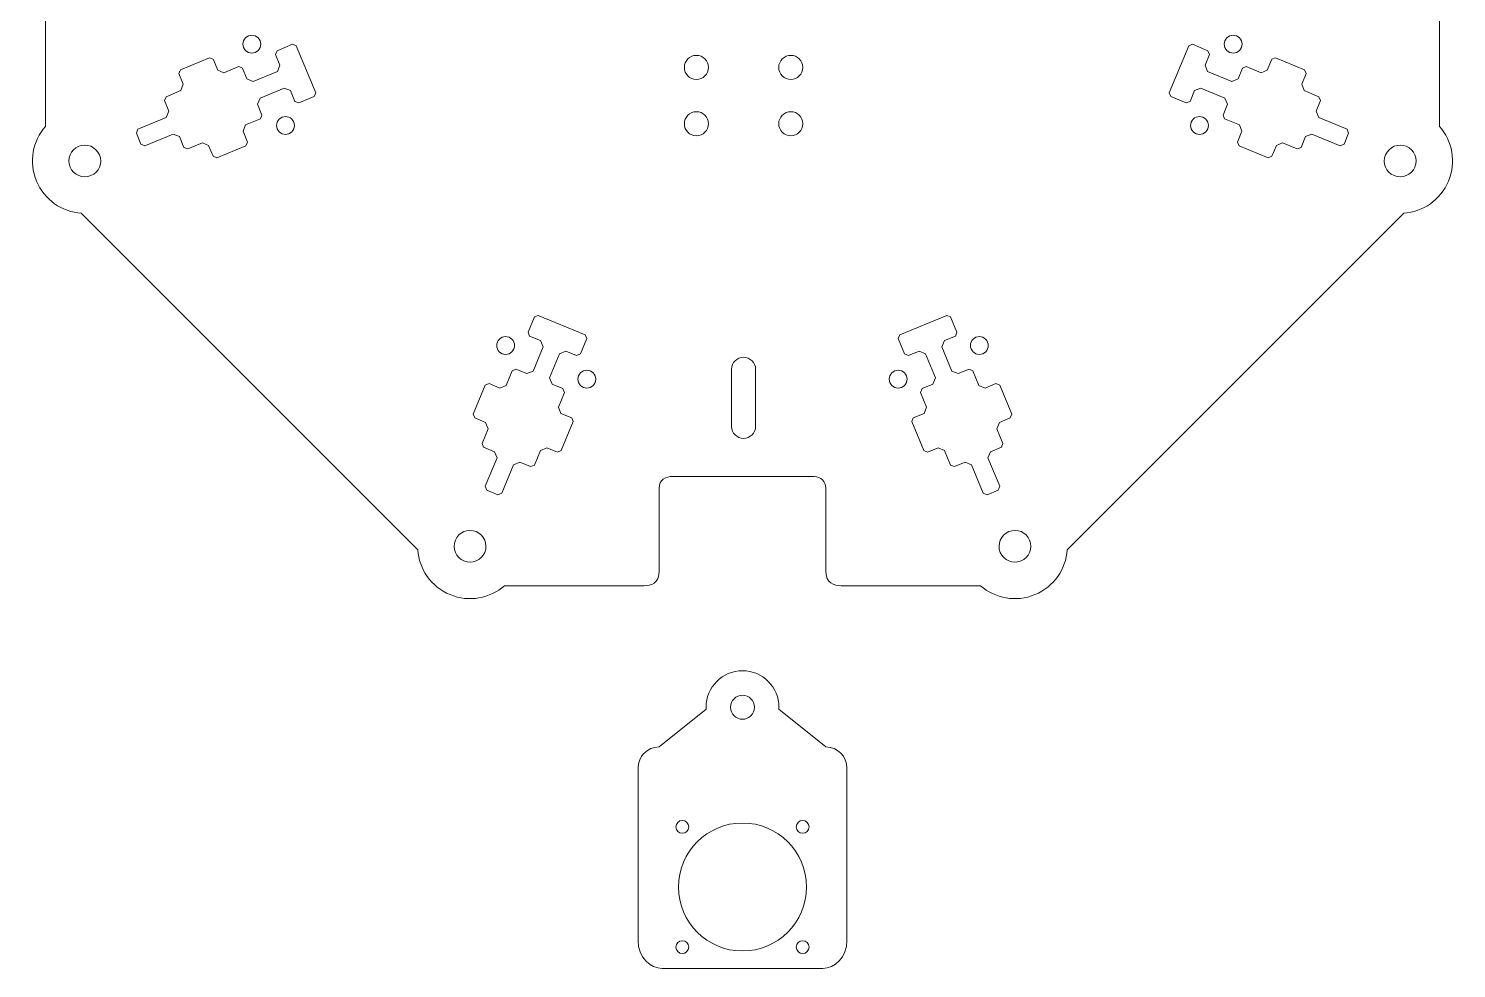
# Model space of a CAD drawing. Header units: millimetres. Extents: x -288 to 540, y -276 to 186.
# Drawn here: x -288.1 to 80.1, y -276.1 to -33.8 of the extents above; entities that cross this region are included whole.
import ezdxf

# ---------------------------------------------------------------- set-up
doc = ezdxf.new("R2010")
doc.units = ezdxf.units.MM
doc.header["$MEASUREMENT"] = 0
doc.layers.add('layer 1', color=7, linetype='Continuous')

msp = doc.modelspace()

# ---------------------------------------------------------------- linework, layer by layer
at = {"layer": 'layer 1', "color": 250, "lineweight": 9}
for points, knots in [([(-187.7431, -168.1628), (-187.7431, -168.1628), (-274.5305, -81.3753), (-274.5305, -81.3753), (-274.5305, -81.3753), (-279.488, -81.0403), (-284.0725, -77.9713), (-286.1028, -73.0695), (-286.1028, -73.0695), (-288.1334, -68.1673), (-287.0614, -62.7548), (-283.7919, -59.0123), (-283.7919, -59.0123), (-283.7919, -59.0123), (-283.7919, 63.7219), (-283.7919, 63.7219), (-283.7919, 63.7219), (-287.0611, 67.4643), (-288.1331, 72.8765), (-286.1025, 77.7787), (-286.1025, 77.7787), (-284.0718, 82.6814), (-279.4858, 85.7506), (-274.5272, 86.0846), (-274.5272, 86.0846), (-274.5272, 86.0846), (-187.7425, 172.8693), (-187.7425, 172.8693), (-187.7425, 172.8693), (-187.4084, 177.8278), (-184.3391, 182.4135), (-179.4365, 184.4442), (-179.4365, 184.4442), (-174.5337, 186.4751), (-169.1203, 185.4025), (-165.3779, 182.1321), (-165.3779, 182.1321), (-165.3779, 182.1321), (-42.6465, 182.1321), (-42.6465, 182.1321), (-42.6465, 182.1321), (-38.904, 185.4023), (-33.4911, 186.4747), (-28.5883, 184.4439), (-28.5883, 184.4439), (-23.6856, 182.4132), (-20.6164, 177.8272), (-20.2824, 172.8686), (-20.2824, 172.8686), (-20.2824, 172.8686), (66.5023, 86.0839), (66.5023, 86.0839), (66.5023, 86.0839), (71.4608, 85.7498), (76.0465, 82.6805), (78.0772, 77.7779), (78.0772, 77.7779), (80.1078, 72.8757), (79.0358, 67.4632), (75.7663, 63.7207), (75.7663, 63.7207), (75.7663, 63.7207), (75.7663, -59.0147), (75.7663, -59.0147), (75.7663, -59.0147), (79.0349, -62.7571), (80.1064, -68.1689), (78.0761, -73.0706), (78.0761, -73.0706), (76.0458, -77.9722), (71.4614, -81.0412), (66.504, -81.3763), (66.504, -81.3763), (66.504, -81.3763), (-20.2833, -168.1635), (-20.2833, -168.1635), (-20.2833, -168.1635), (-20.6183, -173.121), (-23.6873, -177.7055), (-28.5891, -179.7358), (-28.5891, -179.7358), (-33.4907, -181.7662), (-38.9025, -180.6946), (-42.6449, -177.4261), (-42.6449, -177.4261), (-42.6449, -177.4261), (-78.6024, -177.4261), (-78.6024, -177.4261), (-78.6024, -177.4261), (-80.4185, -177.4245), (-82.49, -176.8735), (-82.5125, -173.5085), (-82.5125, -173.5085), (-82.5125, -173.5085), (-82.512, -152.2597), (-82.512, -152.2597), (-82.512, -152.2597), (-82.512, -150.6102), (-83.8627, -149.2597), (-85.5123, -149.2597), (-85.5123, -149.2597), (-85.5123, -149.2597), (-121.9603, -149.2598), (-121.9603, -149.2598), (-121.9603, -149.2598), (-123.8462, -149.2598), (-125.5129, -150.1298), (-125.5129, -152.2599), (-125.5129, -152.2599), (-125.5129, -152.2599), (-125.5131, -173.5087), (-125.5131, -173.5087), (-125.5131, -173.5087), (-125.5356, -176.8782), (-127.6126, -177.4261), (-129.4306, -177.4261), (-129.4306, -177.4261), (-129.4306, -177.4261), (-165.3818, -177.4261), (-165.3818, -177.4261), (-165.3818, -177.4261), (-169.1241, -180.6944), (-174.5357, -181.7658), (-179.4373, -179.7355), (-179.4373, -179.7355), (-184.3391, -177.7051), (-187.4082, -173.1205), (-187.7431, -168.1628)], [0, 0, 0, 0, 0.03030303, 0.03030303, 0.03030303, 0.03030303, 0.06060606, 0.06060606, 0.06060606, 0.06060606, 0.09090909, 0.09090909, 0.09090909, 0.09090909, 0.12121212, 0.12121212, 0.12121212, 0.12121212, 0.15151515, 0.15151515, 0.15151515, 0.15151515, 0.18181818, 0.18181818, 0.18181818, 0.18181818, 0.21212121, 0.21212121, 0.21212121, 0.21212121, 0.24242424, 0.24242424, 0.24242424, 0.24242424, 0.27272727, 0.27272727, 0.27272727, 0.27272727, 0.3030303, 0.3030303, 0.3030303, 0.3030303, 0.33333333, 0.33333333, 0.33333333, 0.33333333, 0.36363636, 0.36363636, 0.36363636, 0.36363636, 0.39393939, 0.39393939, 0.39393939, 0.39393939, 0.42424242, 0.42424242, 0.42424242, 0.42424242, 0.45454545, 0.45454545, 0.45454545, 0.45454545, 0.48484848, 0.48484848, 0.48484848, 0.48484848, 0.51515152, 0.51515152, 0.51515152, 0.51515152, 0.54545455, 0.54545455, 0.54545455, 0.54545455, 0.57575758, 0.57575758, 0.57575758, 0.57575758, 0.60606061, 0.60606061, 0.60606061, 0.60606061, 0.63636364, 0.63636364, 0.63636364, 0.63636364, 0.66666667, 0.66666667, 0.66666667, 0.66666667, 0.6969697, 0.6969697, 0.6969697, 0.6969697, 0.72727273, 0.72727273, 0.72727273, 0.72727273, 0.75757576, 0.75757576, 0.75757576, 0.75757576, 0.78787879, 0.78787879, 0.78787879, 0.78787879, 0.81818182, 0.81818182, 0.81818182, 0.81818182, 0.84848485, 0.84848485, 0.84848485, 0.84848485, 0.87878788, 0.87878788, 0.87878788, 0.87878788, 0.90909091, 0.90909091, 0.90909091, 0.90909091, 0.93939394, 0.93939394, 0.93939394, 0.93939394, 1, 1, 1, 1]), ([(-228.4156, -36.8974), (-227.9295, -38.071), (-228.4869, -39.4162), (-229.6604, -39.9024), (-229.6604, -39.9024), (-230.8338, -40.3886), (-232.1792, -39.8313), (-232.6653, -38.6579), (-232.6653, -38.6579), (-233.1516, -37.4843), (-232.5942, -36.139), (-231.4206, -35.6528), (-231.4206, -35.6528), (-230.247, -35.1667), (-228.9016, -35.7238), (-228.4156, -36.8974)], [0, 0, 0, 0, 0.2, 0.2, 0.2, 0.2, 0.4, 0.4, 0.4, 0.4, 0.6, 0.6, 0.6, 0.6, 1, 1, 1, 1]), ([(20.3899, -36.8984), (20.8761, -35.7248), (22.2212, -35.1669), (23.395, -35.6533), (23.395, -35.6533), (24.5686, -36.1396), (25.126, -37.485), (24.6398, -38.6586), (24.6398, -38.6586), (24.1538, -39.8323), (22.8083, -40.3891), (21.6347, -39.9031), (21.6347, -39.9031), (20.4612, -39.4172), (19.9038, -38.0718), (20.3899, -36.8984)], [0, 0, 0, 0, 0.2, 0.2, 0.2, 0.2, 0.4, 0.4, 0.4, 0.4, 0.6, 0.6, 0.6, 0.6, 1, 1, 1, 1]), ([(-220.5939, -49.7693), (-220.5939, -49.7693), (-222.206, -49.0939), (-222.206, -49.0939), (-222.206, -49.0939), (-222.206, -49.0939), (-228.4297, -51.6716), (-228.4297, -51.6716), (-228.4297, -51.6716), (-228.4297, -51.6716), (-229.0937, -53.2902), (-229.0937, -53.2902), (-229.0937, -53.2902), (-229.0937, -53.2902), (-227.9457, -56.0619), (-227.9457, -56.0619), (-227.9457, -56.0619), (-227.9457, -56.0619), (-228.3562, -57.0534), (-228.3562, -57.0534), (-228.3562, -57.0534), (-228.3562, -57.0534), (-232.1516, -58.6253), (-232.1516, -58.6253), (-232.1516, -58.6253), (-232.1516, -58.6253), (-232.8159, -60.2438), (-232.8159, -60.2438), (-232.8159, -60.2438), (-232.8159, -60.2438), (-231.6675, -63.0158), (-231.6675, -63.0158), (-231.6675, -63.0158), (-231.6675, -63.0158), (-232.0782, -64.0068), (-232.0782, -64.0068), (-232.0782, -64.0068), (-232.0782, -64.0068), (-239.5459, -67.1003), (-239.5459, -67.1003), (-239.5459, -67.1003), (-239.5459, -67.1003), (-240.537, -66.6895), (-240.537, -66.6895), (-240.537, -66.6895), (-240.537, -66.6895), (-241.685, -63.9175), (-241.685, -63.9175), (-241.685, -63.9175), (-241.685, -63.9175), (-243.2991, -63.2428), (-243.2991, -63.2428), (-243.2991, -63.2428), (-243.2991, -63.2428), (-247.095, -64.8149), (-247.095, -64.8149), (-247.095, -64.8149), (-247.095, -64.8149), (-248.0859, -64.4045), (-248.0859, -64.4045), (-248.0859, -64.4045), (-248.0859, -64.4045), (-249.2342, -61.6325), (-249.2342, -61.6325), (-249.2342, -61.6325), (-249.2342, -61.6325), (-250.8482, -60.9577), (-250.8482, -60.9577), (-250.8482, -60.9577), (-250.8482, -60.9577), (-258.1549, -63.9843), (-258.1549, -63.9843), (-258.1549, -63.9843), (-258.1549, -63.9843), (-259.1459, -63.5736), (-259.1459, -63.5736), (-259.1459, -63.5736), (-259.1459, -63.5736), (-260.3257, -60.7258), (-260.3257, -60.7258), (-260.3257, -60.7258), (-260.3257, -60.7258), (-259.9154, -59.7344), (-259.9154, -59.7344), (-259.9154, -59.7344), (-259.9154, -59.7344), (-252.6087, -56.708), (-252.6087, -56.708), (-252.6087, -56.708), (-252.6087, -56.708), (-251.9444, -55.0895), (-251.9444, -55.0895), (-251.9444, -55.0895), (-251.9444, -55.0895), (-253.0928, -52.3176), (-253.0928, -52.3176), (-253.0928, -52.3176), (-253.0928, -52.3176), (-252.6823, -51.3264), (-252.6823, -51.3264), (-252.6823, -51.3264), (-252.6823, -51.3264), (-248.8864, -49.7541), (-248.8864, -49.7541), (-248.8864, -49.7541), (-248.8864, -49.7541), (-248.2223, -48.1359), (-248.2223, -48.1359), (-248.2223, -48.1359), (-248.2223, -48.1359), (-249.3704, -45.3636), (-249.3704, -45.3636), (-249.3704, -45.3636), (-249.3704, -45.3636), (-248.96, -44.3723), (-248.96, -44.3723), (-248.96, -44.3723), (-248.96, -44.3723), (-241.4924, -41.2795), (-241.4924, -41.2795), (-241.4924, -41.2795), (-241.4924, -41.2795), (-240.5012, -41.69), (-240.5012, -41.69), (-240.5012, -41.69), (-240.5012, -41.69), (-239.353, -44.462), (-239.353, -44.462), (-239.353, -44.462), (-239.353, -44.462), (-237.7388, -45.1367), (-237.7388, -45.1367), (-237.7388, -45.1367), (-237.7388, -45.1367), (-233.9431, -43.5648), (-233.9431, -43.5648), (-233.9431, -43.5648), (-233.9431, -43.5648), (-232.9526, -43.9754), (-232.9526, -43.9754), (-232.9526, -43.9754), (-232.9526, -43.9754), (-231.804, -46.7472), (-231.804, -46.7472), (-231.804, -46.7472), (-231.804, -46.7472), (-230.1922, -47.4229), (-230.1922, -47.4229), (-230.1922, -47.4229), (-230.1922, -47.4229), (-223.9684, -44.845), (-223.9684, -44.845), (-223.9684, -44.845), (-223.9684, -44.845), (-223.304, -43.2262), (-223.304, -43.2262), (-223.304, -43.2262), (-223.304, -43.2262), (-224.4522, -40.4545), (-224.4522, -40.4545), (-224.4522, -40.4545), (-224.4522, -40.4545), (-224.0417, -39.463), (-224.0417, -39.463), (-224.0417, -39.463), (-224.0417, -39.463), (-220.0851, -37.8245), (-220.0851, -37.8245), (-220.0851, -37.8245), (-220.0851, -37.8245), (-219.0941, -38.235), (-219.0941, -38.235), (-219.0941, -38.235), (-219.0941, -38.235), (-214.0874, -50.3219), (-214.0874, -50.3219), (-214.0874, -50.3219), (-214.0874, -50.3219), (-214.498, -51.3131), (-214.498, -51.3131), (-214.498, -51.3131), (-214.498, -51.3131), (-218.4544, -52.9517), (-218.4544, -52.9517), (-218.4544, -52.9517), (-218.4544, -52.9517), (-219.4456, -52.5414), (-219.4456, -52.5414), (-219.4456, -52.5414), (-219.4456, -52.5414), (-220.5939, -49.7693), (-220.5939, -49.7693)], [0, 0, 0, 0, 0.02040816, 0.02040816, 0.02040816, 0.02040816, 0.04081633, 0.04081633, 0.04081633, 0.04081633, 0.06122449, 0.06122449, 0.06122449, 0.06122449, 0.08163265, 0.08163265, 0.08163265, 0.08163265, 0.10204082, 0.10204082, 0.10204082, 0.10204082, 0.12244898, 0.12244898, 0.12244898, 0.12244898, 0.14285714, 0.14285714, 0.14285714, 0.14285714, 0.16326531, 0.16326531, 0.16326531, 0.16326531, 0.18367347, 0.18367347, 0.18367347, 0.18367347, 0.20408163, 0.20408163, 0.20408163, 0.20408163, 0.2244898, 0.2244898, 0.2244898, 0.2244898, 0.24489796, 0.24489796, 0.24489796, 0.24489796, 0.26530612, 0.26530612, 0.26530612, 0.26530612, 0.28571429, 0.28571429, 0.28571429, 0.28571429, 0.30612245, 0.30612245, 0.30612245, 0.30612245, 0.32653061, 0.32653061, 0.32653061, 0.32653061, 0.34693878, 0.34693878, 0.34693878, 0.34693878, 0.36734694, 0.36734694, 0.36734694, 0.36734694, 0.3877551, 0.3877551, 0.3877551, 0.3877551, 0.40816327, 0.40816327, 0.40816327, 0.40816327, 0.42857143, 0.42857143, 0.42857143, 0.42857143, 0.44897959, 0.44897959, 0.44897959, 0.44897959, 0.46938776, 0.46938776, 0.46938776, 0.46938776, 0.48979592, 0.48979592, 0.48979592, 0.48979592, 0.51020408, 0.51020408, 0.51020408, 0.51020408, 0.53061224, 0.53061224, 0.53061224, 0.53061224, 0.55102041, 0.55102041, 0.55102041, 0.55102041, 0.57142857, 0.57142857, 0.57142857, 0.57142857, 0.59183673, 0.59183673, 0.59183673, 0.59183673, 0.6122449, 0.6122449, 0.6122449, 0.6122449, 0.63265306, 0.63265306, 0.63265306, 0.63265306, 0.65306122, 0.65306122, 0.65306122, 0.65306122, 0.67346939, 0.67346939, 0.67346939, 0.67346939, 0.69387755, 0.69387755, 0.69387755, 0.69387755, 0.71428571, 0.71428571, 0.71428571, 0.71428571, 0.73469388, 0.73469388, 0.73469388, 0.73469388, 0.75510204, 0.75510204, 0.75510204, 0.75510204, 0.7755102, 0.7755102, 0.7755102, 0.7755102, 0.79591837, 0.79591837, 0.79591837, 0.79591837, 0.81632653, 0.81632653, 0.81632653, 0.81632653, 0.83673469, 0.83673469, 0.83673469, 0.83673469, 0.85714286, 0.85714286, 0.85714286, 0.85714286, 0.87755102, 0.87755102, 0.87755102, 0.87755102, 0.89795918, 0.89795918, 0.89795918, 0.89795918, 0.91836735, 0.91836735, 0.91836735, 0.91836735, 0.93877551, 0.93877551, 0.93877551, 0.93877551, 0.95918367, 0.95918367, 0.95918367, 0.95918367, 1, 1, 1, 1]), ([(15.2785, -43.227), (15.2785, -43.227), (15.9409, -44.8445), (15.9409, -44.8445), (15.9409, -44.8445), (15.9409, -44.8445), (22.1643, -47.4225), (22.1643, -47.4225), (22.1643, -47.4225), (22.1643, -47.4225), (23.7784, -46.7476), (23.7784, -46.7476), (23.7784, -46.7476), (23.7784, -46.7476), (24.9266, -43.9759), (24.9266, -43.9759), (24.9266, -43.9759), (24.9266, -43.9759), (25.9179, -43.5651), (25.9179, -43.5651), (25.9179, -43.5651), (25.9179, -43.5651), (29.7132, -45.1374), (29.7132, -45.1374), (29.7132, -45.1374), (29.7132, -45.1374), (31.3274, -44.4626), (31.3274, -44.4626), (31.3274, -44.4626), (31.3274, -44.4626), (32.4755, -41.6904), (32.4755, -41.6904), (32.4755, -41.6904), (32.4755, -41.6904), (33.4666, -41.2802), (33.4666, -41.2802), (33.4666, -41.2802), (33.4666, -41.2802), (40.9345, -44.3732), (40.9345, -44.3732), (40.9345, -44.3732), (40.9345, -44.3732), (41.3449, -45.3644), (41.3449, -45.3644), (41.3449, -45.3644), (41.3449, -45.3644), (40.1965, -48.1363), (40.1965, -48.1363), (40.1965, -48.1363), (40.1965, -48.1363), (40.8607, -49.7548), (40.8607, -49.7548), (40.8607, -49.7548), (40.8607, -49.7548), (44.6565, -51.3272), (44.6565, -51.3272), (44.6565, -51.3272), (44.6565, -51.3272), (45.0669, -52.3181), (45.0669, -52.3181), (45.0669, -52.3181), (45.0669, -52.3181), (43.9188, -55.0902), (43.9188, -55.0902), (43.9188, -55.0902), (43.9188, -55.0902), (44.5829, -56.7086), (44.5829, -56.7086), (44.5829, -56.7086), (44.5829, -56.7086), (51.8896, -59.735), (51.8896, -59.735), (51.8896, -59.735), (51.8896, -59.735), (52.3, -60.7262), (52.3, -60.7262), (52.3, -60.7262), (52.3, -60.7262), (51.1206, -63.5742), (51.1206, -63.5742), (51.1206, -63.5742), (51.1206, -63.5742), (50.1294, -63.9851), (50.1294, -63.9851), (50.1294, -63.9851), (50.1294, -63.9851), (42.8228, -60.9584), (42.8228, -60.9584), (42.8228, -60.9584), (42.8228, -60.9584), (41.2086, -61.6332), (41.2086, -61.6332), (41.2086, -61.6332), (41.2086, -61.6332), (40.0606, -64.4052), (40.0606, -64.4052), (40.0606, -64.4052), (40.0606, -64.4052), (39.0695, -64.8159), (39.0695, -64.8159), (39.0695, -64.8159), (39.0695, -64.8159), (35.2736, -63.2435), (35.2736, -63.2435), (35.2736, -63.2435), (35.2736, -63.2435), (33.6598, -63.9182), (33.6598, -63.9182), (33.6598, -63.9182), (33.6598, -63.9182), (32.5113, -66.6903), (32.5113, -66.6903), (32.5113, -66.6903), (32.5113, -66.6903), (31.5202, -67.101), (31.5202, -67.101), (31.5202, -67.101), (31.5202, -67.101), (24.0527, -64.0077), (24.0527, -64.0077), (24.0527, -64.0077), (24.0527, -64.0077), (23.6422, -63.0165), (23.6422, -63.0165), (23.6422, -63.0165), (23.6422, -63.0165), (24.7904, -60.2445), (24.7904, -60.2445), (24.7904, -60.2445), (24.7904, -60.2445), (24.1261, -58.626), (24.1261, -58.626), (24.1261, -58.626), (24.1261, -58.626), (20.3305, -57.0536), (20.3305, -57.0536), (20.3305, -57.0536), (20.3305, -57.0536), (19.9205, -56.0628), (19.9205, -56.0628), (19.9205, -56.0628), (19.9205, -56.0628), (21.0683, -53.2906), (21.0683, -53.2906), (21.0683, -53.2906), (21.0683, -53.2906), (20.4064, -51.6731), (20.4064, -51.6731), (20.4064, -51.6731), (20.4064, -51.6731), (14.1826, -49.0951), (14.1826, -49.0951), (14.1826, -49.0951), (14.1826, -49.0951), (12.5682, -49.77), (12.5682, -49.77), (12.5682, -49.77), (12.5682, -49.77), (11.4202, -52.5418), (11.4202, -52.5418), (11.4202, -52.5418), (11.4202, -52.5418), (10.4289, -52.9525), (10.4289, -52.9525), (10.4289, -52.9525), (10.4289, -52.9525), (6.4725, -51.3134), (6.4725, -51.3134), (6.4725, -51.3134), (6.4725, -51.3134), (6.062, -50.3224), (6.062, -50.3224), (6.062, -50.3224), (6.062, -50.3224), (11.0684, -38.2355), (11.0684, -38.2355), (11.0684, -38.2355), (11.0684, -38.2355), (12.0596, -37.8248), (12.0596, -37.8248), (12.0596, -37.8248), (12.0596, -37.8248), (16.016, -39.4638), (16.016, -39.4638), (16.016, -39.4638), (16.016, -39.4638), (16.4268, -40.4549), (16.4268, -40.4549), (16.4268, -40.4549), (16.4268, -40.4549), (15.2785, -43.227), (15.2785, -43.227)], [0, 0, 0, 0, 0.02040816, 0.02040816, 0.02040816, 0.02040816, 0.04081633, 0.04081633, 0.04081633, 0.04081633, 0.06122449, 0.06122449, 0.06122449, 0.06122449, 0.08163265, 0.08163265, 0.08163265, 0.08163265, 0.10204082, 0.10204082, 0.10204082, 0.10204082, 0.12244898, 0.12244898, 0.12244898, 0.12244898, 0.14285714, 0.14285714, 0.14285714, 0.14285714, 0.16326531, 0.16326531, 0.16326531, 0.16326531, 0.18367347, 0.18367347, 0.18367347, 0.18367347, 0.20408163, 0.20408163, 0.20408163, 0.20408163, 0.2244898, 0.2244898, 0.2244898, 0.2244898, 0.24489796, 0.24489796, 0.24489796, 0.24489796, 0.26530612, 0.26530612, 0.26530612, 0.26530612, 0.28571429, 0.28571429, 0.28571429, 0.28571429, 0.30612245, 0.30612245, 0.30612245, 0.30612245, 0.32653061, 0.32653061, 0.32653061, 0.32653061, 0.34693878, 0.34693878, 0.34693878, 0.34693878, 0.36734694, 0.36734694, 0.36734694, 0.36734694, 0.3877551, 0.3877551, 0.3877551, 0.3877551, 0.40816327, 0.40816327, 0.40816327, 0.40816327, 0.42857143, 0.42857143, 0.42857143, 0.42857143, 0.44897959, 0.44897959, 0.44897959, 0.44897959, 0.46938776, 0.46938776, 0.46938776, 0.46938776, 0.48979592, 0.48979592, 0.48979592, 0.48979592, 0.51020408, 0.51020408, 0.51020408, 0.51020408, 0.53061224, 0.53061224, 0.53061224, 0.53061224, 0.55102041, 0.55102041, 0.55102041, 0.55102041, 0.57142857, 0.57142857, 0.57142857, 0.57142857, 0.59183673, 0.59183673, 0.59183673, 0.59183673, 0.6122449, 0.6122449, 0.6122449, 0.6122449, 0.63265306, 0.63265306, 0.63265306, 0.63265306, 0.65306122, 0.65306122, 0.65306122, 0.65306122, 0.67346939, 0.67346939, 0.67346939, 0.67346939, 0.69387755, 0.69387755, 0.69387755, 0.69387755, 0.71428571, 0.71428571, 0.71428571, 0.71428571, 0.73469388, 0.73469388, 0.73469388, 0.73469388, 0.75510204, 0.75510204, 0.75510204, 0.75510204, 0.7755102, 0.7755102, 0.7755102, 0.7755102, 0.79591837, 0.79591837, 0.79591837, 0.79591837, 0.81632653, 0.81632653, 0.81632653, 0.81632653, 0.83673469, 0.83673469, 0.83673469, 0.83673469, 0.85714286, 0.85714286, 0.85714286, 0.85714286, 0.87755102, 0.87755102, 0.87755102, 0.87755102, 0.89795918, 0.89795918, 0.89795918, 0.89795918, 0.91836735, 0.91836735, 0.91836735, 0.91836735, 0.93877551, 0.93877551, 0.93877551, 0.93877551, 0.95918367, 0.95918367, 0.95918367, 0.95918367, 1, 1, 1, 1]), ([(-219.7332, -57.8586), (-219.2472, -59.0322), (-219.8038, -60.3778), (-220.9777, -60.8639), (-220.9777, -60.8639), (-222.1515, -61.3499), (-223.4969, -60.7927), (-223.983, -59.619), (-223.983, -59.619), (-224.4693, -58.4455), (-223.9116, -57.1003), (-222.7381, -56.6141), (-222.7381, -56.6141), (-221.5647, -56.1278), (-220.2192, -56.6851), (-219.7332, -57.8586)], [0, 0, 0, 0, 0.2, 0.2, 0.2, 0.2, 0.4, 0.4, 0.4, 0.4, 0.6, 0.6, 0.6, 0.6, 1, 1, 1, 1]), ([(11.7075, -57.8595), (12.1936, -56.686), (13.539, -56.1289), (14.7125, -56.6149), (14.7125, -56.6149), (15.8861, -57.1008), (16.4433, -58.4462), (15.9573, -59.6197), (15.9573, -59.6197), (15.4713, -60.7934), (14.1259, -61.3505), (12.9523, -60.8645), (12.9523, -60.8645), (11.7787, -60.3783), (11.2213, -59.0331), (11.7075, -57.8595)], [0, 0, 0, 0, 0.2, 0.2, 0.2, 0.2, 0.4, 0.4, 0.4, 0.4, 0.6, 0.6, 0.6, 0.6, 1, 1, 1, 1]), ([(-149.5924, -116.9385), (-149.5924, -116.9385), (-151.2099, -117.6008), (-151.2099, -117.6008), (-151.2099, -117.6008), (-151.2099, -117.6008), (-153.788, -123.8243), (-153.788, -123.8243), (-153.788, -123.8243), (-153.788, -123.8243), (-153.113, -125.4384), (-153.113, -125.4384), (-153.113, -125.4384), (-153.113, -125.4384), (-150.3414, -126.5865), (-150.3414, -126.5865), (-150.3414, -126.5865), (-150.3414, -126.5865), (-149.9305, -127.5779), (-149.9305, -127.5779), (-149.9305, -127.5779), (-149.9305, -127.5779), (-151.5028, -131.3731), (-151.5028, -131.3731), (-151.5028, -131.3731), (-151.5028, -131.3731), (-150.8281, -132.9873), (-150.8281, -132.9873), (-150.8281, -132.9873), (-150.8281, -132.9873), (-148.0559, -134.1354), (-148.0559, -134.1354), (-148.0559, -134.1354), (-148.0559, -134.1354), (-147.6456, -135.1265), (-147.6456, -135.1265), (-147.6456, -135.1265), (-147.6456, -135.1265), (-150.7386, -142.5944), (-150.7386, -142.5944), (-150.7386, -142.5944), (-150.7386, -142.5944), (-151.7299, -143.0048), (-151.7299, -143.0048), (-151.7299, -143.0048), (-151.7299, -143.0048), (-154.5018, -141.8564), (-154.5018, -141.8564), (-154.5018, -141.8564), (-154.5018, -141.8564), (-156.1202, -142.5207), (-156.1202, -142.5207), (-156.1202, -142.5207), (-156.1202, -142.5207), (-157.6927, -146.3164), (-157.6927, -146.3164), (-157.6927, -146.3164), (-157.6927, -146.3164), (-158.6835, -146.7269), (-158.6835, -146.7269), (-158.6835, -146.7269), (-158.6835, -146.7269), (-161.4556, -145.5788), (-161.4556, -145.5788), (-161.4556, -145.5788), (-161.4556, -145.5788), (-163.074, -146.2429), (-163.074, -146.2429), (-163.074, -146.2429), (-163.074, -146.2429), (-166.1005, -153.5496), (-166.1005, -153.5496), (-166.1005, -153.5496), (-166.1005, -153.5496), (-167.0917, -153.96), (-167.0917, -153.96), (-167.0917, -153.96), (-167.0917, -153.96), (-169.9396, -152.7805), (-169.9396, -152.7805), (-169.9396, -152.7805), (-169.9396, -152.7805), (-170.3505, -151.7894), (-170.3505, -151.7894), (-170.3505, -151.7894), (-170.3505, -151.7894), (-167.3239, -144.4827), (-167.3239, -144.4827), (-167.3239, -144.4827), (-167.3239, -144.4827), (-167.9986, -142.8686), (-167.9986, -142.8686), (-167.9986, -142.8686), (-167.9986, -142.8686), (-170.7707, -141.7206), (-170.7707, -141.7206), (-170.7707, -141.7206), (-170.7707, -141.7206), (-171.1813, -140.7294), (-171.1813, -140.7294), (-171.1813, -140.7294), (-171.1813, -140.7294), (-169.609, -136.9335), (-169.609, -136.9335), (-169.609, -136.9335), (-169.609, -136.9335), (-170.2836, -135.3197), (-170.2836, -135.3197), (-170.2836, -135.3197), (-170.2836, -135.3197), (-173.0558, -134.1712), (-173.0558, -134.1712), (-173.0558, -134.1712), (-173.0558, -134.1712), (-173.4665, -133.1801), (-173.4665, -133.1801), (-173.4665, -133.1801), (-173.4665, -133.1801), (-170.3731, -125.7127), (-170.3731, -125.7127), (-170.3731, -125.7127), (-170.3731, -125.7127), (-169.3819, -125.3021), (-169.3819, -125.3021), (-169.3819, -125.3021), (-169.3819, -125.3021), (-166.6099, -126.4503), (-166.6099, -126.4503), (-166.6099, -126.4503), (-166.6099, -126.4503), (-164.9914, -125.786), (-164.9914, -125.786), (-164.9914, -125.786), (-164.9914, -125.786), (-163.419, -121.9905), (-163.419, -121.9905), (-163.419, -121.9905), (-163.419, -121.9905), (-162.4282, -121.5805), (-162.4282, -121.5805), (-162.4282, -121.5805), (-162.4282, -121.5805), (-159.6561, -122.7283), (-159.6561, -122.7283), (-159.6561, -122.7283), (-159.6561, -122.7283), (-158.0386, -122.0663), (-158.0386, -122.0663), (-158.0386, -122.0663), (-158.0386, -122.0663), (-155.4605, -115.8426), (-155.4605, -115.8426), (-155.4605, -115.8426), (-155.4605, -115.8426), (-156.1354, -114.2281), (-156.1354, -114.2281), (-156.1354, -114.2281), (-156.1354, -114.2281), (-158.9072, -113.0801), (-158.9072, -113.0801), (-158.9072, -113.0801), (-158.9072, -113.0801), (-159.318, -112.0888), (-159.318, -112.0888), (-159.318, -112.0888), (-159.318, -112.0888), (-157.6789, -108.1324), (-157.6789, -108.1324), (-157.6789, -108.1324), (-157.6789, -108.1324), (-156.6879, -107.722), (-156.6879, -107.722), (-156.6879, -107.722), (-156.6879, -107.722), (-144.6009, -112.7284), (-144.6009, -112.7284), (-144.6009, -112.7284), (-144.6009, -112.7284), (-144.1903, -113.7196), (-144.1903, -113.7196), (-144.1903, -113.7196), (-144.1903, -113.7196), (-145.8293, -117.6759), (-145.8293, -117.6759), (-145.8293, -117.6759), (-145.8293, -117.6759), (-146.8203, -118.0867), (-146.8203, -118.0867), (-146.8203, -118.0867), (-146.8203, -118.0867), (-149.5924, -116.9385), (-149.5924, -116.9385)], [0, 0, 0, 0, 0.02040816, 0.02040816, 0.02040816, 0.02040816, 0.04081633, 0.04081633, 0.04081633, 0.04081633, 0.06122449, 0.06122449, 0.06122449, 0.06122449, 0.08163265, 0.08163265, 0.08163265, 0.08163265, 0.10204082, 0.10204082, 0.10204082, 0.10204082, 0.12244898, 0.12244898, 0.12244898, 0.12244898, 0.14285714, 0.14285714, 0.14285714, 0.14285714, 0.16326531, 0.16326531, 0.16326531, 0.16326531, 0.18367347, 0.18367347, 0.18367347, 0.18367347, 0.20408163, 0.20408163, 0.20408163, 0.20408163, 0.2244898, 0.2244898, 0.2244898, 0.2244898, 0.24489796, 0.24489796, 0.24489796, 0.24489796, 0.26530612, 0.26530612, 0.26530612, 0.26530612, 0.28571429, 0.28571429, 0.28571429, 0.28571429, 0.30612245, 0.30612245, 0.30612245, 0.30612245, 0.32653061, 0.32653061, 0.32653061, 0.32653061, 0.34693878, 0.34693878, 0.34693878, 0.34693878, 0.36734694, 0.36734694, 0.36734694, 0.36734694, 0.3877551, 0.3877551, 0.3877551, 0.3877551, 0.40816327, 0.40816327, 0.40816327, 0.40816327, 0.42857143, 0.42857143, 0.42857143, 0.42857143, 0.44897959, 0.44897959, 0.44897959, 0.44897959, 0.46938776, 0.46938776, 0.46938776, 0.46938776, 0.48979592, 0.48979592, 0.48979592, 0.48979592, 0.51020408, 0.51020408, 0.51020408, 0.51020408, 0.53061224, 0.53061224, 0.53061224, 0.53061224, 0.55102041, 0.55102041, 0.55102041, 0.55102041, 0.57142857, 0.57142857, 0.57142857, 0.57142857, 0.59183673, 0.59183673, 0.59183673, 0.59183673, 0.6122449, 0.6122449, 0.6122449, 0.6122449, 0.63265306, 0.63265306, 0.63265306, 0.63265306, 0.65306122, 0.65306122, 0.65306122, 0.65306122, 0.67346939, 0.67346939, 0.67346939, 0.67346939, 0.69387755, 0.69387755, 0.69387755, 0.69387755, 0.71428571, 0.71428571, 0.71428571, 0.71428571, 0.73469388, 0.73469388, 0.73469388, 0.73469388, 0.75510204, 0.75510204, 0.75510204, 0.75510204, 0.7755102, 0.7755102, 0.7755102, 0.7755102, 0.79591837, 0.79591837, 0.79591837, 0.79591837, 0.81632653, 0.81632653, 0.81632653, 0.81632653, 0.83673469, 0.83673469, 0.83673469, 0.83673469, 0.85714286, 0.85714286, 0.85714286, 0.85714286, 0.87755102, 0.87755102, 0.87755102, 0.87755102, 0.89795918, 0.89795918, 0.89795918, 0.89795918, 0.91836735, 0.91836735, 0.91836735, 0.91836735, 0.93877551, 0.93877551, 0.93877551, 0.93877551, 0.95918367, 0.95918367, 0.95918367, 0.95918367, 1, 1, 1, 1]), ([(-51.891, -114.2286), (-51.891, -114.2286), (-52.5664, -115.8407), (-52.5664, -115.8407), (-52.5664, -115.8407), (-52.5664, -115.8407), (-49.9887, -122.0643), (-49.9887, -122.0643), (-49.9887, -122.0643), (-49.9887, -122.0643), (-48.3701, -122.7284), (-48.3701, -122.7284), (-48.3701, -122.7284), (-48.3701, -122.7284), (-45.5983, -121.5804), (-45.5983, -121.5804), (-45.5983, -121.5804), (-45.5983, -121.5804), (-44.6069, -121.9909), (-44.6069, -121.9909), (-44.6069, -121.9909), (-44.6069, -121.9909), (-43.035, -125.7863), (-43.035, -125.7863), (-43.035, -125.7863), (-43.035, -125.7863), (-41.4165, -126.4506), (-41.4165, -126.4506), (-41.4165, -126.4506), (-41.4165, -126.4506), (-38.6444, -125.3022), (-38.6444, -125.3022), (-38.6444, -125.3022), (-38.6444, -125.3022), (-37.6535, -125.7129), (-37.6535, -125.7129), (-37.6535, -125.7129), (-37.6535, -125.7129), (-34.56, -133.1806), (-34.56, -133.1806), (-34.56, -133.1806), (-34.56, -133.1806), (-34.9707, -134.1717), (-34.9707, -134.1717), (-34.9707, -134.1717), (-34.9707, -134.1717), (-37.7428, -135.3197), (-37.7428, -135.3197), (-37.7428, -135.3197), (-37.7428, -135.3197), (-38.4175, -136.9338), (-38.4175, -136.9338), (-38.4175, -136.9338), (-38.4175, -136.9338), (-36.8453, -140.7297), (-36.8453, -140.7297), (-36.8453, -140.7297), (-36.8453, -140.7297), (-37.2558, -141.7206), (-37.2558, -141.7206), (-37.2558, -141.7206), (-37.2558, -141.7206), (-40.0278, -142.8689), (-40.0278, -142.8689), (-40.0278, -142.8689), (-40.0278, -142.8689), (-40.7026, -144.4829), (-40.7026, -144.4829), (-40.7026, -144.4829), (-40.7026, -144.4829), (-37.676, -151.7895), (-37.676, -151.7895), (-37.676, -151.7895), (-37.676, -151.7895), (-38.0867, -152.7806), (-38.0867, -152.7806), (-38.0867, -152.7806), (-38.0867, -152.7806), (-40.9345, -153.9605), (-40.9345, -153.9605), (-40.9345, -153.9605), (-40.9345, -153.9605), (-41.9259, -153.5501), (-41.9259, -153.5501), (-41.9259, -153.5501), (-41.9259, -153.5501), (-44.9523, -146.2434), (-44.9523, -146.2434), (-44.9523, -146.2434), (-44.9523, -146.2434), (-46.5708, -145.5791), (-46.5708, -145.5791), (-46.5708, -145.5791), (-46.5708, -145.5791), (-49.3427, -146.7274), (-49.3427, -146.7274), (-49.3427, -146.7274), (-49.3427, -146.7274), (-50.3339, -146.317), (-50.3339, -146.317), (-50.3339, -146.317), (-50.3339, -146.317), (-51.9062, -142.5211), (-51.9062, -142.5211), (-51.9062, -142.5211), (-51.9062, -142.5211), (-53.5244, -141.857), (-53.5244, -141.857), (-53.5244, -141.857), (-53.5244, -141.857), (-56.2967, -143.0051), (-56.2967, -143.0051), (-56.2967, -143.0051), (-56.2967, -143.0051), (-57.2879, -142.5947), (-57.2879, -142.5947), (-57.2879, -142.5947), (-57.2879, -142.5947), (-60.3809, -135.1271), (-60.3809, -135.1271), (-60.3809, -135.1271), (-60.3809, -135.1271), (-59.9703, -134.136), (-59.9703, -134.136), (-59.9703, -134.136), (-59.9703, -134.136), (-57.1983, -132.9877), (-57.1983, -132.9877), (-57.1983, -132.9877), (-57.1983, -132.9877), (-56.5236, -131.3735), (-56.5236, -131.3735), (-56.5236, -131.3735), (-56.5236, -131.3735), (-58.0956, -127.5778), (-58.0956, -127.5778), (-58.0956, -127.5778), (-58.0956, -127.5778), (-57.6849, -126.5873), (-57.6849, -126.5873), (-57.6849, -126.5873), (-57.6849, -126.5873), (-54.9131, -125.4387), (-54.9131, -125.4387), (-54.9131, -125.4387), (-54.9131, -125.4387), (-54.2374, -123.8269), (-54.2374, -123.8269), (-54.2374, -123.8269), (-54.2374, -123.8269), (-56.8153, -117.6031), (-56.8153, -117.6031), (-56.8153, -117.6031), (-56.8153, -117.6031), (-58.4341, -116.9388), (-58.4341, -116.9388), (-58.4341, -116.9388), (-58.4341, -116.9388), (-61.2058, -118.0869), (-61.2058, -118.0869), (-61.2058, -118.0869), (-61.2058, -118.0869), (-62.1972, -117.6764), (-62.1972, -117.6764), (-62.1972, -117.6764), (-62.1972, -117.6764), (-63.8358, -113.7198), (-63.8358, -113.7198), (-63.8358, -113.7198), (-63.8358, -113.7198), (-63.4253, -112.7288), (-63.4253, -112.7288), (-63.4253, -112.7288), (-63.4253, -112.7288), (-51.3385, -107.7221), (-51.3385, -107.7221), (-51.3385, -107.7221), (-51.3385, -107.7221), (-50.3472, -108.1326), (-50.3472, -108.1326), (-50.3472, -108.1326), (-50.3472, -108.1326), (-48.7086, -112.0891), (-48.7086, -112.0891), (-48.7086, -112.0891), (-48.7086, -112.0891), (-49.1189, -113.0804), (-49.1189, -113.0804), (-49.1189, -113.0804), (-49.1189, -113.0804), (-51.891, -114.2286), (-51.891, -114.2286)], [0, 0, 0, 0, 0.02040816, 0.02040816, 0.02040816, 0.02040816, 0.04081633, 0.04081633, 0.04081633, 0.04081633, 0.06122449, 0.06122449, 0.06122449, 0.06122449, 0.08163265, 0.08163265, 0.08163265, 0.08163265, 0.10204082, 0.10204082, 0.10204082, 0.10204082, 0.12244898, 0.12244898, 0.12244898, 0.12244898, 0.14285714, 0.14285714, 0.14285714, 0.14285714, 0.16326531, 0.16326531, 0.16326531, 0.16326531, 0.18367347, 0.18367347, 0.18367347, 0.18367347, 0.20408163, 0.20408163, 0.20408163, 0.20408163, 0.2244898, 0.2244898, 0.2244898, 0.2244898, 0.24489796, 0.24489796, 0.24489796, 0.24489796, 0.26530612, 0.26530612, 0.26530612, 0.26530612, 0.28571429, 0.28571429, 0.28571429, 0.28571429, 0.30612245, 0.30612245, 0.30612245, 0.30612245, 0.32653061, 0.32653061, 0.32653061, 0.32653061, 0.34693878, 0.34693878, 0.34693878, 0.34693878, 0.36734694, 0.36734694, 0.36734694, 0.36734694, 0.3877551, 0.3877551, 0.3877551, 0.3877551, 0.40816327, 0.40816327, 0.40816327, 0.40816327, 0.42857143, 0.42857143, 0.42857143, 0.42857143, 0.44897959, 0.44897959, 0.44897959, 0.44897959, 0.46938776, 0.46938776, 0.46938776, 0.46938776, 0.48979592, 0.48979592, 0.48979592, 0.48979592, 0.51020408, 0.51020408, 0.51020408, 0.51020408, 0.53061224, 0.53061224, 0.53061224, 0.53061224, 0.55102041, 0.55102041, 0.55102041, 0.55102041, 0.57142857, 0.57142857, 0.57142857, 0.57142857, 0.59183673, 0.59183673, 0.59183673, 0.59183673, 0.6122449, 0.6122449, 0.6122449, 0.6122449, 0.63265306, 0.63265306, 0.63265306, 0.63265306, 0.65306122, 0.65306122, 0.65306122, 0.65306122, 0.67346939, 0.67346939, 0.67346939, 0.67346939, 0.69387755, 0.69387755, 0.69387755, 0.69387755, 0.71428571, 0.71428571, 0.71428571, 0.71428571, 0.73469388, 0.73469388, 0.73469388, 0.73469388, 0.75510204, 0.75510204, 0.75510204, 0.75510204, 0.7755102, 0.7755102, 0.7755102, 0.7755102, 0.79591837, 0.79591837, 0.79591837, 0.79591837, 0.81632653, 0.81632653, 0.81632653, 0.81632653, 0.83673469, 0.83673469, 0.83673469, 0.83673469, 0.85714286, 0.85714286, 0.85714286, 0.85714286, 0.87755102, 0.87755102, 0.87755102, 0.87755102, 0.89795918, 0.89795918, 0.89795918, 0.89795918, 0.91836735, 0.91836735, 0.91836735, 0.91836735, 0.93877551, 0.93877551, 0.93877551, 0.93877551, 0.95918367, 0.95918367, 0.95918367, 0.95918367, 1, 1, 1, 1]), ([(-164.225, -113.3674), (-163.0514, -113.8536), (-162.4943, -115.1989), (-162.9803, -116.3725), (-162.9803, -116.3725), (-163.4663, -117.546), (-164.8117, -118.1033), (-165.9851, -117.6173), (-165.9851, -117.6173), (-167.1588, -117.1313), (-167.716, -115.7859), (-167.2299, -114.6122), (-167.2299, -114.6122), (-166.7438, -113.4386), (-165.3985, -112.8812), (-164.225, -113.3674)], [0, 0, 0, 0, 0.2, 0.2, 0.2, 0.2, 0.4, 0.4, 0.4, 0.4, 0.6, 0.6, 0.6, 0.6, 1, 1, 1, 1]), ([(-43.8017, -113.3679), (-42.6281, -112.8819), (-41.2824, -113.4385), (-40.7964, -114.6124), (-40.7964, -114.6124), (-40.3104, -115.7862), (-40.8676, -117.1316), (-42.0413, -117.6177), (-42.0413, -117.6177), (-43.2148, -118.104), (-44.56, -117.5463), (-45.0462, -116.3728), (-45.0462, -116.3728), (-45.5324, -115.1994), (-44.9752, -113.8539), (-43.8017, -113.3679)], [0, 0, 0, 0, 0.2, 0.2, 0.2, 0.2, 0.4, 0.4, 0.4, 0.4, 0.6, 0.6, 0.6, 0.6, 1, 1, 1, 1]), ([(-143.2638, -122.0499), (-142.0903, -122.5361), (-141.5324, -123.8811), (-142.0187, -125.0549), (-142.0187, -125.0549), (-142.5051, -126.2286), (-143.8504, -126.7859), (-145.0241, -126.2997), (-145.0241, -126.2997), (-146.1977, -125.8138), (-146.7546, -124.4682), (-146.2686, -123.2946), (-146.2686, -123.2946), (-145.7827, -122.1211), (-144.4372, -121.5637), (-143.2638, -122.0499)], [0, 0, 0, 0, 0.2, 0.2, 0.2, 0.2, 0.4, 0.4, 0.4, 0.4, 0.6, 0.6, 0.6, 0.6, 1, 1, 1, 1]), ([(-64.7629, -122.0503), (-63.5893, -121.5642), (-62.2441, -122.1216), (-61.7579, -123.2951), (-61.7579, -123.2951), (-61.2717, -124.4685), (-61.829, -125.8139), (-63.0025, -126.3), (-63.0025, -126.3), (-64.176, -126.7863), (-65.5213, -126.2288), (-66.0075, -125.0553), (-66.0075, -125.0553), (-66.4936, -123.8817), (-65.9365, -122.5363), (-64.7629, -122.0503)], [0, 0, 0, 0, 0.2, 0.2, 0.2, 0.2, 0.4, 0.4, 0.4, 0.4, 0.6, 0.6, 0.6, 0.6, 1, 1, 1, 1]), ([(-82.5135, -219.0076), (-82.5135, -219.0076), (-94.6183, -209.301), (-94.6183, -209.301), (-94.6183, -209.301), (-94.6085, -209.1247), (-94.603, -208.9472), (-94.603, -208.7684), (-94.603, -208.7684), (-94.603, -203.5715), (-98.8159, -199.3586), (-104.0128, -199.3586), (-104.0128, -199.3586), (-109.2097, -199.3586), (-113.4226, -203.5715), (-113.4226, -208.7684), (-113.4226, -208.7684), (-113.4226, -208.9249), (-113.4187, -209.0803), (-113.4111, -209.2349), (-113.4111, -209.2349), (-113.4111, -209.2349), (-125.5121, -219.0076), (-125.5121, -219.0076), (-125.5121, -219.0076), (-128.5052, -219.0076), (-130.9546, -221.4569), (-130.9546, -224.4501), (-130.9546, -224.4501), (-130.9546, -224.4501), (-130.9546, -268.958), (-130.9546, -268.958), (-130.9546, -268.958), (-130.9546, -273.2329), (-127.7114, -276.1203), (-124.7184, -276.1203), (-124.7184, -276.1203), (-124.7184, -276.1203), (-83.3072, -276.1203), (-83.3072, -276.1203), (-83.3072, -276.1203), (-80.3142, -276.1203), (-77.071, -273.2329), (-77.071, -268.958), (-77.071, -268.958), (-77.071, -268.958), (-77.071, -224.4501), (-77.071, -224.4501), (-77.071, -224.4501), (-77.071, -221.4569), (-79.5205, -219.0076), (-82.5135, -219.0076)], [0, 0, 0, 0, 0.07142857, 0.07142857, 0.07142857, 0.07142857, 0.14285714, 0.14285714, 0.14285714, 0.14285714, 0.21428571, 0.21428571, 0.21428571, 0.21428571, 0.28571429, 0.28571429, 0.28571429, 0.28571429, 0.35714286, 0.35714286, 0.35714286, 0.35714286, 0.42857143, 0.42857143, 0.42857143, 0.42857143, 0.5, 0.5, 0.5, 0.5, 0.57142857, 0.57142857, 0.57142857, 0.57142857, 0.64285714, 0.64285714, 0.64285714, 0.64285714, 0.71428571, 0.71428571, 0.71428571, 0.71428571, 0.78571429, 0.78571429, 0.78571429, 0.78571429, 0.85714286, 0.85714286, 0.85714286, 0.85714286, 1, 1, 1, 1]), ([(-107.1128, -208.7684), (-107.1128, -207.0563), (-105.7249, -205.6684), (-104.0128, -205.6684), (-104.0128, -205.6684), (-102.3007, -205.6684), (-100.9128, -207.0563), (-100.9128, -208.7684), (-100.9128, -208.7684), (-100.9128, -210.4805), (-102.3007, -211.8684), (-104.0128, -211.8684), (-104.0128, -211.8684), (-105.7249, -211.8684), (-107.1128, -210.4805), (-107.1128, -208.7684)], [0, 0, 0, 0, 0.2, 0.2, 0.2, 0.2, 0.4, 0.4, 0.4, 0.4, 0.6, 0.6, 0.6, 0.6, 1, 1, 1, 1]), ([(-119.5128, -241.2703), (-118.6014, -241.2703), (-117.8628, -240.5317), (-117.8628, -239.6203), (-117.8628, -239.6203), (-117.8628, -238.7088), (-118.6013, -237.9703), (-119.5128, -237.9703), (-119.5128, -237.9703), (-120.4242, -237.9703), (-121.1628, -238.7089), (-121.1628, -239.6203), (-121.1628, -239.6203), (-121.1628, -240.5317), (-120.4242, -241.2703), (-119.5128, -241.2703)], [0, 0, 0, 0, 0.2, 0.2, 0.2, 0.2, 0.4, 0.4, 0.4, 0.4, 0.6, 0.6, 0.6, 0.6, 1, 1, 1, 1]), ([(-104.0128, -238.6204), (-94.9, -238.6203), (-87.5128, -246.0076), (-87.5128, -255.1204), (-87.5128, -255.1204), (-87.5127, -264.2332), (-94.9, -271.6204), (-104.0127, -271.6204), (-104.0127, -271.6204), (-104.0127, -271.6204), (-104.0128, -271.6204), (-104.0128, -271.6204), (-104.0128, -271.6204), (-104.0128, -271.6204), (-104.0129, -271.6204), (-104.0129, -271.6204), (-104.0129, -271.6204), (-113.1256, -271.6204), (-120.5129, -264.2332), (-120.5128, -255.1204), (-120.5128, -255.1204), (-120.5128, -246.0076), (-113.1256, -238.6203), (-104.0128, -238.6204)], [0, 0, 0, 0, 0.14285714, 0.14285714, 0.14285714, 0.14285714, 0.28571429, 0.28571429, 0.28571429, 0.28571429, 0.42857143, 0.42857143, 0.42857143, 0.42857143, 0.57142857, 0.57142857, 0.57142857, 0.57142857, 0.71428571, 0.71428571, 0.71428571, 0.71428571, 1, 1, 1, 1]), ([(-88.5128, -241.2703), (-89.4242, -241.2703), (-90.1628, -240.5317), (-90.1628, -239.6203), (-90.1628, -239.6203), (-90.1628, -238.7088), (-89.4243, -237.9703), (-88.5128, -237.9703), (-88.5128, -237.9703), (-87.6014, -237.9703), (-86.8628, -238.7089), (-86.8628, -239.6203), (-86.8628, -239.6203), (-86.8628, -240.5317), (-87.6014, -241.2703), (-88.5128, -241.2703)], [0, 0, 0, 0, 0.2, 0.2, 0.2, 0.2, 0.4, 0.4, 0.4, 0.4, 0.6, 0.6, 0.6, 0.6, 1, 1, 1, 1]), ([(-119.5127, -272.2703), (-118.6013, -272.2703), (-117.8628, -271.5317), (-117.8628, -270.6203), (-117.8628, -270.6203), (-117.8628, -269.7089), (-118.6013, -268.9703), (-119.5128, -268.9703), (-119.5128, -268.9703), (-120.4242, -268.9703), (-121.1628, -269.7089), (-121.1628, -270.6203), (-121.1628, -270.6203), (-121.1628, -271.5318), (-120.4241, -272.2703), (-119.5127, -272.2703)], [0, 0, 0, 0, 0.2, 0.2, 0.2, 0.2, 0.4, 0.4, 0.4, 0.4, 0.6, 0.6, 0.6, 0.6, 1, 1, 1, 1]), ([(-88.5129, -272.2703), (-89.4243, -272.2703), (-90.1628, -271.5317), (-90.1628, -270.6203), (-90.1628, -270.6203), (-90.1628, -269.7089), (-89.4243, -268.9703), (-88.5128, -268.9703), (-88.5128, -268.9703), (-87.6014, -268.9703), (-86.8628, -269.7089), (-86.8628, -270.6203), (-86.8628, -270.6203), (-86.8628, -271.5318), (-87.6015, -272.2703), (-88.5129, -272.2703)], [0, 0, 0, 0, 0.2, 0.2, 0.2, 0.2, 0.4, 0.4, 0.4, 0.4, 0.6, 0.6, 0.6, 0.6, 1, 1, 1, 1])]:
    msp.add_open_spline(points, degree=3, knots=knots, dxfattribs=at)
at = {"layer": 'layer 1', "lineweight": 9}
for points, knots in [([(-119.007, -43.777), (-119.007, -42.0649), (-117.6191, -40.677), (-115.907, -40.677), (-115.907, -40.677), (-114.1949, -40.677), (-112.807, -42.0649), (-112.807, -43.777), (-112.807, -43.777), (-112.807, -45.4891), (-114.1949, -46.877), (-115.907, -46.877), (-115.907, -46.877), (-117.6191, -46.877), (-119.007, -45.4891), (-119.007, -43.777)], [0, 0, 0, 0, 0.2, 0.2, 0.2, 0.2, 0.4, 0.4, 0.4, 0.4, 0.6, 0.6, 0.6, 0.6, 1, 1, 1, 1]), ([(-94.6653, -43.777), (-94.6653, -42.0649), (-93.2774, -40.677), (-91.5653, -40.677), (-91.5653, -40.677), (-89.8532, -40.677), (-88.4653, -42.0649), (-88.4653, -43.777), (-88.4653, -43.777), (-88.4653, -45.4891), (-89.8532, -46.877), (-91.5653, -46.877), (-91.5653, -46.877), (-93.2774, -46.877), (-94.6653, -45.4891), (-94.6653, -43.777)], [0, 0, 0, 0, 0.2, 0.2, 0.2, 0.2, 0.4, 0.4, 0.4, 0.4, 0.6, 0.6, 0.6, 0.6, 1, 1, 1, 1]), ([(-119.007, -58.2999), (-119.007, -56.5878), (-117.6191, -55.1999), (-115.907, -55.1999), (-115.907, -55.1999), (-114.1949, -55.1999), (-112.807, -56.5878), (-112.807, -58.2999), (-112.807, -58.2999), (-112.807, -60.012), (-114.1949, -61.3999), (-115.907, -61.3999), (-115.907, -61.3999), (-117.6191, -61.3999), (-119.007, -60.012), (-119.007, -58.2999)], [0, 0, 0, 0, 0.2, 0.2, 0.2, 0.2, 0.4, 0.4, 0.4, 0.4, 0.6, 0.6, 0.6, 0.6, 1, 1, 1, 1]), ([(-94.6653, -58.2999), (-94.6653, -56.5878), (-93.2774, -55.1999), (-91.5653, -55.1999), (-91.5653, -55.1999), (-89.8532, -55.1999), (-88.4653, -56.5878), (-88.4653, -58.2999), (-88.4653, -58.2999), (-88.4653, -60.012), (-89.8532, -61.3999), (-91.5653, -61.3999), (-91.5653, -61.3999), (-93.2774, -61.3999), (-94.6653, -60.012), (-94.6653, -58.2999)], [0, 0, 0, 0, 0.2, 0.2, 0.2, 0.2, 0.4, 0.4, 0.4, 0.4, 0.6, 0.6, 0.6, 0.6, 1, 1, 1, 1]), ([(-106.8362, -136.3332), (-106.8362, -136.3332), (-106.8362, -121.6275), (-106.8362, -121.6275), (-106.8362, -121.6275), (-106.8362, -119.9225), (-105.4413, -118.5276), (-103.7363, -118.5276), (-103.7363, -118.5276), (-102.0312, -118.5276), (-100.6362, -119.9225), (-100.6362, -121.6275), (-100.6362, -121.6275), (-100.6362, -121.6275), (-100.6362, -136.3332), (-100.6362, -136.3332), (-100.6362, -136.3332), (-100.6362, -138.038), (-102.0311, -139.4331), (-103.7361, -139.4331), (-103.7361, -139.4331), (-105.4412, -139.4331), (-106.8362, -138.0384), (-106.8362, -136.3332)], [0, 0, 0, 0, 0.14285714, 0.14285714, 0.14285714, 0.14285714, 0.28571429, 0.28571429, 0.28571429, 0.28571429, 0.42857143, 0.42857143, 0.42857143, 0.42857143, 0.57142857, 0.57142857, 0.57142857, 0.57142857, 0.71428571, 0.71428571, 0.71428571, 0.71428571, 1, 1, 1, 1])]:
    msp.add_open_spline(points, degree=3, knots=knots, dxfattribs=at)
at = {"layer": 'layer 1', "color": 1, "lineweight": 9}
for points in [[(-269.8424, -66.3359), (-268.98, -68.418), (-269.9784, -70.829), (-272.0605, -71.6914), (-272.0605, -71.6914), (-274.1427, -72.5538), (-276.5538, -71.5553), (-277.4162, -69.4731), (-277.4162, -69.4731), (-278.2786, -67.3907), (-277.2799, -64.9801), (-275.1977, -64.1176), (-275.1977, -64.1176), (-273.1156, -63.2552), (-270.7048, -64.2539), (-269.8424, -66.3359)], [(61.8168, -66.3358), (62.6792, -64.2537), (65.09, -63.2549), (67.1722, -64.1174), (67.1722, -64.1174), (69.2543, -64.9799), (70.2532, -67.3908), (69.3907, -69.473), (69.3907, -69.473), (68.5281, -71.5552), (66.1172, -72.5536), (64.035, -71.6912), (64.035, -71.6912), (61.9529, -70.8288), (60.9544, -68.4179), (61.8168, -66.3358)], [(-172.7016, -163.4766), (-170.6195, -164.339), (-169.6207, -166.7498), (-170.4832, -168.832), (-170.4832, -168.832), (-171.3457, -170.9141), (-173.7566, -171.913), (-175.8388, -171.0505), (-175.8388, -171.0505), (-177.921, -170.1879), (-178.9194, -167.777), (-178.057, -165.6948), (-178.057, -165.6948), (-177.1946, -163.6127), (-174.7837, -162.6142), (-172.7016, -163.4766)], [(-35.3239, -163.4766), (-33.2418, -162.6142), (-30.8308, -163.6126), (-29.9684, -165.6947), (-29.9684, -165.6947), (-29.106, -167.7769), (-30.1045, -170.188), (-32.1867, -171.0504), (-32.1867, -171.0504), (-34.269, -171.9128), (-36.6797, -170.9141), (-37.5422, -168.8319), (-37.5422, -168.8319), (-38.4046, -166.7498), (-37.4059, -164.339), (-35.3239, -163.4766)]]:
    msp.add_open_spline(points, degree=3, knots=[0, 0, 0, 0, 0.2, 0.2, 0.2, 0.2, 0.4, 0.4, 0.4, 0.4, 0.6, 0.6, 0.6, 0.6, 1, 1, 1, 1], dxfattribs=at)

doc.saveas('drawing.dxf')
